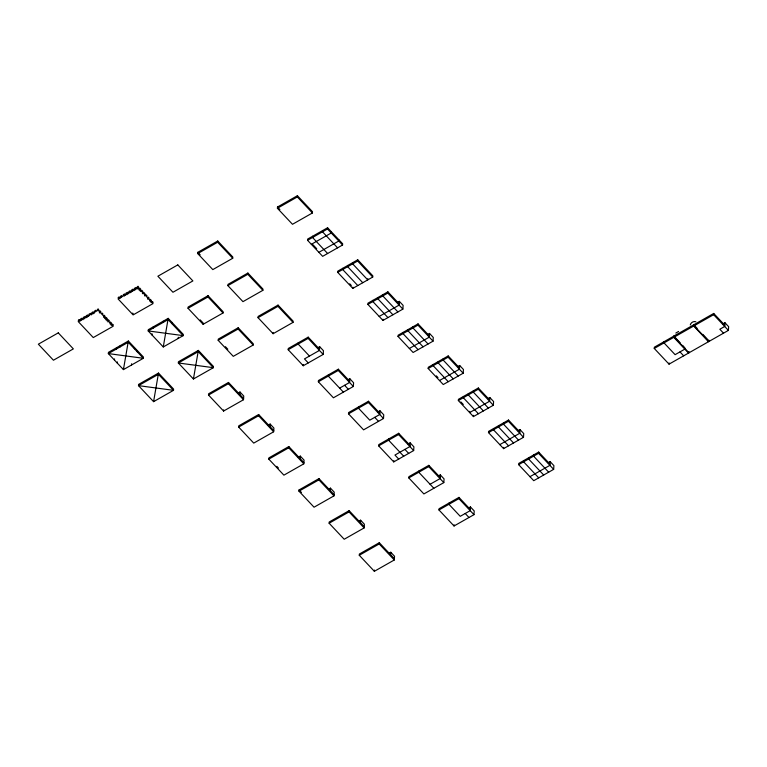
<?xml version="1.0" encoding="UTF-8"?>
<svg xmlns="http://www.w3.org/2000/svg" width="767" height="767" viewBox="0 0 767 767"><rect width="100%" height="100%" fill="white"/><g stroke="black" fill="none" stroke-linecap="round" stroke-linejoin="round"><path stroke-width="1.15" d="M114.475 360.097L114.551 358.908M116.44 348.985L116.526 347.748M117.303 363.107L117.38 361.909M120.179 346.866L120.256 345.62M123.506 368.371L123.429 369.617L143.352 358.285L143.429 357.048L128.357 341.018L108.435 352.35L108.348 353.587L123.429 369.617L128.357 341.018M131.521 365.015L131.608 363.769M134.398 348.774L134.484 347.528M137.226 351.775L137.303 350.538M151.962 334.939L152.039 333.75M153.17 328.103L153.256 326.867M158.51 373.069L153.582 401.659L138.501 385.638L138.587 384.401L158.51 373.069L173.591 389.099L173.505 390.336L153.582 401.659M163.131 322.437L163.218 321.2M168.194 318.363L163.275 346.962L148.194 330.932L148.28 329.695L168.194 318.363L183.275 334.393L183.188 335.63L163.275 346.962M171.885 323.616L171.971 322.37M178.212 338.458L178.289 337.269M179.42 331.622L179.507 330.385M188.04 308.276L188.116 307.04L208.039 295.707L223.12 311.738L223.034 312.974L203.111 324.307L188.04 308.276L207.962 296.954L208.039 295.707M197.723 253.58L197.809 252.333L217.732 241.011L232.804 257.031L232.727 258.268L212.804 269.601L197.723 253.58L217.646 242.247L217.732 241.011M193.514 377.767L193.428 379.003L213.351 367.681L213.427 366.444L198.356 350.414L178.433 361.746L178.347 362.983L193.428 379.003L198.356 350.414M203.111 324.307L203.197 323.06L200.177 319.858M237.991 393.135L239.985 392.004L243.753 396.012L243.503 399.732L223.581 411.054L208.509 395.034L208.586 393.787L228.508 382.465L243.59 398.485M218.192 340.327L218.279 339.091L238.201 327.758L253.273 343.789L253.196 345.025L233.273 356.348L218.192 340.327L238.115 329.005L238.201 327.758M227.885 285.621L227.962 284.384L247.885 273.062L262.966 289.082L262.88 290.319L242.957 301.652L227.885 285.621L247.799 274.298L247.885 273.062M223.581 411.054L223.667 409.818M243.503 399.732L228.422 383.701L228.508 382.465M239.822 394.487L239.985 392.004M268.143 425.186L270.137 424.055L273.905 428.063L273.656 431.783L253.743 443.105L238.662 427.085L238.748 425.838L258.661 414.516L273.742 430.536M258.038 317.672L258.115 316.435L278.038 305.103L293.119 321.133L293.032 322.37L273.119 333.703L258.038 317.672L277.961 306.349L278.038 305.103M273.656 431.783L258.584 415.752L258.661 414.516M277.414 208.269L277.491 207.023L297.414 195.7L312.495 211.721L312.409 212.967L292.486 224.29L277.414 208.269L297.337 196.937L297.414 195.7M273.119 333.703L273.196 332.456M269.974 426.529L270.137 424.055M298.305 457.237L300.29 456.106L304.068 460.104L303.818 463.824L283.895 475.156L268.814 459.126L268.901 457.889L288.823 446.567L303.895 462.587M317.682 347.825L319.666 346.694L323.444 350.701L323.195 354.421L303.272 365.744L288.191 349.723L288.277 348.486L308.2 337.154L319.503 349.177M303.818 463.824L288.737 447.803L288.823 446.567M298.238 342.82L298.152 344.057L309.465 356.08M307.567 240.311L307.653 239.074L327.576 227.751L342.648 243.772L342.571 245.009L322.648 256.341L307.567 240.311L327.49 228.988L327.576 227.751M303.272 365.744L303.349 364.507M312.629 236.246L312.553 237.482L327.624 253.503M300.127 458.58L300.29 456.106M323.195 354.421L308.113 338.391L308.2 337.154M328.458 489.279L330.452 488.148L334.22 492.155L333.971 495.875L314.048 507.208L298.977 491.177L299.053 489.94L318.976 478.608L334.057 494.638M322.591 230.579L322.514 231.816L337.585 247.846M319.666 346.694L319.427 350.414L304.48 358.908L308.248 362.916M347.834 379.876L349.829 378.745L353.597 382.752L353.347 386.472L333.424 397.795L318.353 381.774L318.43 380.528L338.352 369.205L349.666 381.218M331.344 231.749L331.258 232.995L311.335 244.318M333.971 495.875L318.89 479.854L318.976 478.608M328.391 374.871L328.305 376.108L343.386 392.129M338.88 239.764L338.803 241.011L318.88 252.333M337.72 272.362L337.806 271.125L357.729 259.792L372.81 275.823L372.724 277.06L352.801 288.392L337.72 272.362L357.643 261.039L357.729 259.792M342.791 268.297L342.705 269.533L357.786 285.554M330.289 490.631L330.452 488.148M353.347 386.472L338.266 370.442L338.352 369.205M358.611 521.33L360.605 520.199L364.373 524.206L364.124 527.926L344.21 539.249L329.129 523.228L329.206 521.991L349.129 510.659L364.21 526.689M347.767 265.459L347.681 266.695L362.762 282.726M352.743 262.63L352.667 263.867L367.748 279.897L367.824 278.651M352.801 288.392L352.887 287.146M349.829 378.745L349.579 382.465L339.618 388.131M377.987 411.927L379.981 410.796L383.749 414.794L383.5 418.514L363.587 429.846L348.506 413.816L348.582 412.579L368.505 401.256L379.818 413.269M364.124 527.926L349.052 511.896L349.129 510.659M358.544 406.913L358.467 408.159L369.771 420.172L379.732 414.516L379.981 410.796M397.364 302.514L399.358 301.383L403.126 305.391L402.876 309.111L382.954 320.433L367.882 304.413L367.959 303.176L387.881 291.843L399.195 303.866M372.944 300.338L372.858 301.584L387.939 317.605M360.442 522.682L360.605 520.199M383.5 418.514L368.428 402.493L368.505 401.256M388.773 553.381L390.758 552.25L394.535 556.257L394.286 559.977L374.363 571.3L359.282 555.279L359.368 554.033L379.291 542.71L394.363 558.731M377.92 297.51L377.843 298.747L392.915 314.777M382.906 294.681L382.819 295.918L397.9 311.939M382.954 320.433L383.04 319.197M402.876 309.111L387.805 293.09L387.881 291.843M408.149 443.978L410.134 442.837L413.902 446.845L413.662 450.565L393.739 461.897L378.658 445.867L378.745 444.63L398.667 433.297L409.971 445.32M374.363 571.3L374.44 570.063M394.286 559.977L379.205 543.947L379.291 542.71M388.706 438.964L388.62 440.21L403.701 456.231M399.358 301.383L399.108 305.103L379.186 316.435M427.516 334.565L429.51 333.434L433.278 337.442L433.039 341.162L413.116 352.484L398.035 336.464L398.121 335.217L418.044 323.895L429.347 335.917M393.739 461.897L393.816 460.651M403.097 332.389L403.02 333.626L418.092 349.656M390.595 554.733L390.758 552.25M413.662 450.565L398.581 434.544L398.667 433.297M408.082 329.561L407.996 330.798L423.077 346.818M413.058 326.723L412.982 327.969L428.053 343.99M410.134 442.837L409.894 446.557L394.947 455.052L398.715 459.059M433.039 341.162L417.957 325.131L418.044 323.895M438.302 476.019L440.296 474.888L444.064 478.896L443.815 482.616L423.892 493.938L408.811 477.918L408.897 476.681L428.82 465.348L440.124 477.371M418.859 471.015L418.772 472.251L433.854 488.282M429.51 333.434L429.271 337.154L409.348 348.477M457.678 366.616L459.673 365.485L463.441 369.493L463.191 373.213L443.268 384.535L428.187 368.515L428.274 367.268L448.196 355.946L459.5 367.959M433.259 364.44L433.173 365.677L448.254 381.707M443.815 482.616L428.734 466.595L428.82 465.348M438.235 361.612L438.149 362.849L453.23 378.869M443.211 358.774L443.134 360.011L458.215 376.041M440.296 474.888L440.047 478.608L430.086 484.274M463.191 373.213L448.11 357.182L448.196 355.946M468.455 508.07L470.449 506.939L474.217 510.947L473.968 514.667L454.045 525.989L438.973 509.969L439.05 508.732L458.973 497.399L470.286 509.422M449.011 503.066L448.935 504.303L460.238 516.325L470.2 510.659L470.449 506.939M459.673 365.485L459.423 369.205L439.501 380.528M487.831 398.667L489.825 397.536L493.593 401.534L493.344 405.254L473.421 416.586L458.35 400.556L458.426 399.319L478.349 387.997L489.662 400.01M454.045 525.989L454.131 524.753M463.412 396.491L463.326 397.728L478.407 413.749M473.968 514.667L458.896 498.636L458.973 497.399M468.388 393.653L468.311 394.9L483.383 410.92M469.74 411.342L469.653 412.579L489.576 401.246L489.825 397.536M473.373 390.825L473.287 392.062L488.368 408.092M473.421 416.586L473.507 415.34M493.344 405.254L478.272 389.233L478.349 387.997M517.984 430.709L519.978 429.578L523.746 433.585L523.506 437.305L503.583 448.637L488.502 432.607L488.589 431.37L508.511 420.038L519.815 432.061M493.564 428.532L493.488 429.779L508.559 445.8M498.55 425.704L498.464 426.941L513.545 442.971M503.526 422.876L503.449 424.113L518.521 440.133M503.583 448.637L503.66 447.391M523.506 437.305L508.425 421.284L508.511 420.038M519.978 429.578L519.729 433.297L499.816 444.63M548.146 462.76L550.14 461.629L553.908 465.636L553.659 469.356L533.736 480.679L518.655 464.658L518.741 463.421L538.664 452.089L549.968 464.112M523.717 460.583L523.64 461.83L538.722 477.851M528.703 457.755L528.616 458.992L543.698 475.022M533.679 454.927L533.602 456.164L548.673 472.184M553.659 469.356L538.578 453.326L538.664 452.089M550.14 461.629L549.891 465.348L529.968 476.681M673.867 336.109L673.781 337.346L688.555 353.05L669.035 364.152L654.261 348.448L654.337 347.211L673.867 336.109L680.195 342.839M664.107 341.66L664.021 342.897L675.104 354.67L684.864 349.129L684.95 347.882M669.035 364.152L669.121 362.916M702.821 334.374L708.564 340.481L708.478 341.727L688.958 352.82L674.183 337.116L674.26 335.879L693.79 324.757L697.069 328.266M688.958 352.82L689.044 351.583M708.478 341.727L693.704 326.023L693.79 324.777M723.003 323.856L724.959 322.754L728.65 326.675L728.401 330.395L708.881 341.497L694.106 325.793L694.183 324.556L713.713 313.454L724.796 325.227M708.881 341.497L708.957 340.26M728.401 330.395L713.626 314.691L713.713 313.454M724.959 322.754L724.71 326.474L719.829 329.244L723.521 333.175M80.219 321.076L80.593 318.957L82.002 318.161L81.638 320.203M82.989 319.705L83.411 317.356L84.821 316.56L84.418 318.804M85.837 317.941L86.23 315.755L87.63 314.959L87.217 317.289M88.636 316.426L89.039 314.154L90.448 313.348M91.446 314.882L91.858 312.553L93.267 311.747L92.865 314.039M94.283 313.204L94.677 310.951L96.086 310.146M99.384 312.974L99.796 310.645L100.861 311.776M103.67 317.404L104.063 315.179L105.127 316.311L104.724 318.583M105.779 319.781L106.191 317.442L107.265 318.583L106.872 320.759M107.926 321.958L108.329 319.714L109.393 320.846M110.103 324.019L110.458 321.977L111.531 323.108L111.148 325.227M120.064 298.421L120.438 296.302L121.848 295.506L121.483 297.548M124.264 296.148L124.657 293.905L123.257 294.701M125.683 295.285L126.066 293.099L127.475 292.304L127.063 294.633M128.482 293.771L128.885 291.498L130.294 290.703L129.901 292.927M131.291 292.227L131.703 289.897L133.113 289.092L132.71 291.383M134.12 290.549L134.522 288.296L135.932 287.491L135.519 289.821M136.929 288.986L137.341 286.695L138.041 286.292L138.578 286.858L138.165 289.149M139.23 290.319L139.642 287.989L140.706 289.121L140.313 291.374M142.432 293.723L142.844 291.393L141.77 290.262M144.57 295.928L144.973 293.656L143.908 292.524M147.772 299.303L148.175 297.059L149.239 298.19M149.939 301.364L150.303 299.322L151.367 300.453L150.994 302.572M675.152 335.352L674.941 336.569L674.27 335.85M690.29 324.92C690.846 322.571 693.502 320.961 695.832 321.766M675.832 333.051L678.594 331.449M97.495 309.35L98.195 308.948L98.732 309.513M208.509 395.034L228.422 383.701M288.191 349.723L308.113 338.391M367.882 304.413L387.805 293.09M238.662 427.085L258.584 415.752M318.353 381.774L338.266 370.442M398.035 336.464L417.957 325.131M268.814 459.126L288.737 447.803M348.506 413.816L368.428 402.493M428.187 368.515L448.11 357.182M298.977 491.177L318.89 479.854M378.658 445.867L398.581 434.544M458.35 400.556L478.272 389.233M329.129 523.228L349.052 511.896M408.811 477.918L428.734 466.595M488.502 432.607L508.425 421.284M654.261 348.448L673.781 337.346M674.183 337.116L693.704 326.023M694.106 325.793L713.626 314.691M359.282 555.279L379.205 543.947M438.973 509.969L458.896 498.636M518.655 464.658L538.578 453.326M682.572 345.361L684.154 347.039M679.984 351.9L683.675 355.821M297.337 196.937L312.409 212.967M327.49 228.988L342.571 245.009M357.643 261.039L372.724 277.06M277.491 207.023L279.878 209.554M312.926 244.683L316.694 248.69M349.714 283.771L351.296 285.458M436.356 375.859L437.967 377.575M460.852 401.898L463.278 404.468M217.646 242.247L232.727 258.268M247.799 274.298L262.88 290.319M277.961 306.349L293.032 322.37M344.594 385.293L348.371 389.3M374.756 417.344L378.524 421.351M404.909 449.395L408.677 453.402M465.224 513.487L468.992 517.495M197.809 252.333L200.187 254.865M207.962 296.954L223.034 312.974M238.115 329.005L253.196 345.025M225.421 346.674L227.799 349.206M146.037 294.787L147.111 295.928M132.662 313.08L133.199 313.645M276.839 466.326L278.421 468.014M299.053 489.94L301.431 492.472M101.934 312.917L102.999 314.048M79.183 319.762L78.963 320.999L78.282 320.27L79.183 319.762M112.596 324.24L112.375 325.486L113.276 324.968L112.596 324.24M119.029 297.107L118.808 298.344L118.118 297.625L119.029 297.107M152.441 301.594L152.221 302.831L153.122 302.313L152.441 301.594M58.273 332.868L38.35 344.191L53.431 360.222L73.354 348.889L58.273 332.868M98.118 310.213L78.196 321.536L93.267 337.566L113.19 326.234L98.118 310.213M137.964 287.558L118.041 298.881L133.113 314.911L153.036 303.579L137.964 287.558M177.8 264.903L157.877 276.225L172.959 292.256L192.881 280.923L177.8 264.903M128.271 342.264L108.348 353.587L143.352 358.285L128.271 342.264M168.117 319.609L148.194 330.932L183.188 335.63L168.117 319.609M158.424 374.306L138.501 385.638L173.505 390.336L158.424 374.306M198.27 351.66L178.347 362.983L213.351 367.681L198.27 351.66"/></g></svg>
